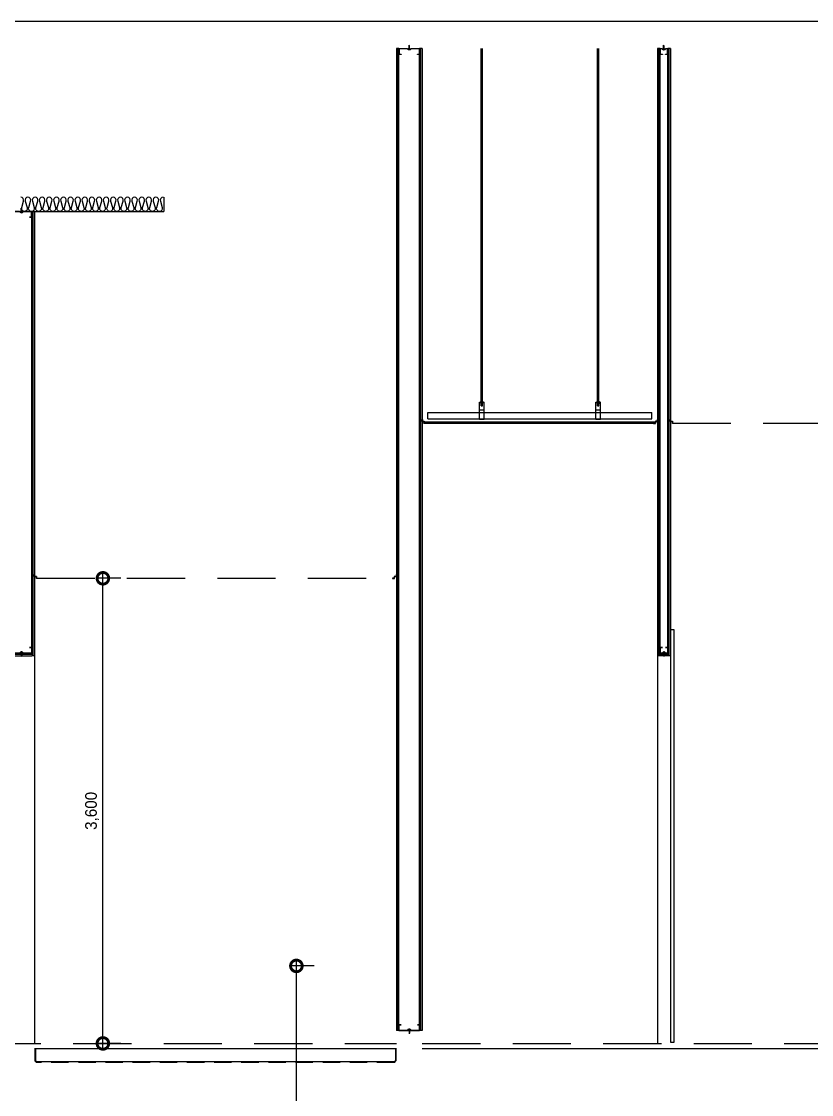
# Model space of a CAD drawing. Header units: millimetres. Extents: x 19868 to 801382, y -4805 to 85279.
# Drawn here: x 52938 to 59049, y 33933 to 42239 of the extents above; entities that cross this region are included whole.
import ezdxf

# ---------------------------------------------------------------- set-up
doc = ezdxf.new("R2010")
doc.units = ezdxf.units.MM
doc.header["$LTSCALE"] = 250
doc.linetypes.add('HID', pattern=[2.8, 1.8, -1])
doc.linetypes.add('HIDDEN', pattern=[9.525, 6.35, -3.175])
doc.layers.get('Defpoints').update_dxf_attribs({"color": 151})
for name, color, linetype in [('8입면선', 8, 'Continuous'), ('A-CEIL', 8, 'Continuous'), ('A-CEIL_EL', 8, 'Continuous'), ('A-ELE-8', 8, 'Continuous'), ('A-FIN-8', 8, 'Continuous'), ('A-WALL-D', 7, 'Continuous'), ('A-WP', 1, 'HID'), ('GAGAM-DT', 7, 'Continuous'), ('i-f-의장', 4, 'Continuous'), ('ISL', 251, 'Continuous'), ('MO-S', 3, 'Continuous'), ('인테리어', 7, 'HIDDEN'), ('입면', 7, 'Continuous')]:
    doc.layers.add(name, color=color, linetype=linetype)
doc.layers.add('CK', color=221, linetype='Continuous', plot=False)
doc.layers.add('NOPLOT', color=191, linetype='Continuous', plot=False)
doc.styles.add('Gdim', font='')
doc.styles.get('Gdim').set_extended_font_data('Dotum')
doc.dimstyles.new('Gdim50', dxfattribs={"dimscale": 30, "dimtxt": 3, "dimasz": 6, "dimexe": 1.5, "dimexo": 2, "dimgap": 1, "dimtad": 1, "dimdec": 0, "dimzin": 0, "dimdsep": 46, "dimlunit": 6, "dimtxsty": 'Gdim', "dimblk": 'DOTSMALL', "dimcen": 1.5, "dimdle": 1.5, "dimclrd": 256, "dimclre": 256, "dimclrt": 256, "dimazin": 0, "dimtfac": 1, "dimtdec": 0, "dimtix": 1, "dimtmove": 2, "dimatfit": 3, "dimldrblk": 'DOTSMALL', "dimfxl": 1.5, "dimtolj": 1, "dimtzin": 0, "dimlwd": -1, "dimlwe": -1, "dimarcsym": 1})

# ---------------------------------------------------------------- blocks, each defined once
blk = doc.blocks.new('_DotSmall')
at = {"color": 0, "linetype": 'ByBlock', "const_width": 0.5}
blk.add_lwpolyline([(-0.0625, 0, 1), (0.0625, 0, 1)], format="xyb", close=True, dxfattribs=at)
blk = doc.blocks.new('*D35')
at = {"layer": 'CK', "transparency": 16777216}
for p, q in [((55064.8, 31983.9), (55064.8, 34973.9)), ((55203.1, 34928.9), (55019.8, 34928.9)), ((55203.1, 32028.9), (55019.8, 32028.9))]:
    blk.add_line(p, q, dxfattribs=at)
at = {"layer": 'Defpoints', "color": 0, "transparency": 16777216}
for p in [(55064.8, 34928.9), (55263.1, 34928.9), (55263.1, 32028.9)]:
    blk.add_point(p, dxfattribs=at)
at = {"layer": 'CK', "transparency": 16777216, "xscale": 180, "yscale": 180, "zscale": 180}
for p, rotation in [((55064.8, 34928.9), 90), ((55064.8, 32028.9), 270)]:
    blk.add_blockref('_DotSmall', p, dxfattribs=dict(at, rotation=rotation))
at = {"layer": 'CK', "transparency": 16777216, "insert": (54981.1, 33478.9), "char_height": 90, "attachment_point": 5, "rotation": 90, "style": 'Gdim'}
blk.add_mtext('\\A1;2,900', dxfattribs=at)
blk = doc.blocks.new('*D37')
at = {"layer": 'CK', "transparency": 16777216}
for p, q in [((53568, 34283.9), (53568, 37973.9)), ((53706.3, 37928.9), (53523, 37928.9)), ((53706.3, 34328.9), (53523, 34328.9))]:
    blk.add_line(p, q, dxfattribs=at)
at = {"layer": 'Defpoints', "color": 0, "transparency": 16777216}
for p in [(53568, 37928.9), (53766.3, 37928.9), (53766.3, 34328.9)]:
    blk.add_point(p, dxfattribs=at)
at = {"layer": 'CK', "transparency": 16777216, "xscale": 180, "yscale": 180, "zscale": 180}
for p, rotation in [((53568, 37928.9), 90), ((53568, 34328.9), 270)]:
    blk.add_blockref('_DotSmall', p, dxfattribs=dict(at, rotation=rotation))
at = {"layer": 'CK', "transparency": 16777216, "insert": (53484.3, 36128.9), "char_height": 90, "attachment_point": 5, "rotation": 90, "style": 'Gdim'}
blk.add_mtext('\\A1;3,600', dxfattribs=at)
blk = doc.blocks.new('*U96')
at = {"layer": '8입면선', "color": 8}
for p, q in [((3316397.6, 472011.4), (3316397.6, 479611.4)), ((3316577.6, 472011.4), (3316577.6, 479611.4))]:
    blk.add_line(p, q, dxfattribs=at)
at = {"layer": 'A-WALL-D'}
for p, q in [((3316387.6, 479611.4), (3316387.6, 472011.4)), ((3316407.6, 479611.4), (3316387.6, 479611.4)), ((3316407.6, 472021.4), (3316407.6, 479611.4)), ((3316567.6, 472021.4), (3316567.6, 479611.4)), ((3316587.6, 479611.4), (3316567.6, 479611.4)), ((3316587.6, 479611.4), (3316587.6, 472011.4)), ((3316407.6, 472011.4), (3316387.6, 472011.4)), ((3316587.6, 472011.4), (3316567.6, 472011.4))]:
    blk.add_line(p, q, dxfattribs=at)
at = {"layer": 'CK', "linetype": 'Continuous'}
blk.add_line((3316472.9, 472011.4), (3316502.3, 472011.4), dxfattribs=at)
at = {"layer": 'GAGAM-DT', "color": 8}
for p, q in [((3316492.7, 479605.6), (3316482.8, 479605.6)), ((3316482.8, 479605.6), (3316482.8, 479602.1)), ((3316491.2, 479600.6), (3316484.3, 479600.6)), ((3316485.3, 479605.6), (3316485.3, 479637)), ((3316490.3, 479631.5), (3316485.3, 479637)), ((3316485.3, 479605.6), (3316485.3, 479600.6)), ((3316490.3, 479605.6), (3316490.3, 479631.5)), ((3316490.3, 479605.6), (3316490.3, 479600.6)), ((3316492.7, 479605.6), (3316492.7, 479602.1)), ((3316482.8, 472017.2), (3316482.8, 472020.7)), ((3316492.7, 472017.2), (3316482.8, 472017.2)), ((3316491.2, 472022.2), (3316484.3, 472022.2)), ((3316485.3, 472017.2), (3316485.3, 472022.2)), ((3316485.3, 472017.2), (3316485.3, 471985.8)), ((3316490.3, 472017.2), (3316490.3, 472022.2)), ((3316490.3, 472017.2), (3316490.3, 471991.3)), ((3316492.7, 472017.2), (3316492.7, 472020.7)), ((3316490.3, 471991.3), (3316485.3, 471985.8))]:
    blk.add_line(p, q, dxfattribs=at)
for centre, start, end in [((3316484.3, 479602.1), 180, 270), ((3316491.2, 479602.1), 270, 0), ((3316484.3, 472020.7), 90, 180), ((3316491.2, 472020.7), 0, 90)]:
    blk.add_arc(centre, 1.51, start, end, dxfattribs=at)
at = {"layer": '입면', "color": 6}
for p, q in [((3316407.6, 479566.4), (3316407.6, 479611.4)), ((3316407.6, 479611.4), (3316472.9, 479611.4)), ((3316472.4, 479610.2), (3316408.8, 479610.2)), ((3316408.8, 479610.2), (3316408.8, 479567.6)), ((3316408.8, 479567.6), (3316425.4, 479567.6)), ((3316425.4, 479567.6), (3316425.4, 479566.4)), ((3316477.4, 479604.4), (3316472.4, 479610.2)), ((3316472.9, 479611.4), (3316477.9, 479605.6)), ((3316497.8, 479604.4), (3316477.4, 479604.4)), ((3316477.9, 479605.6), (3316497.3, 479605.6)), ((3316497.3, 479605.6), (3316502.3, 479611.4)), ((3316502.8, 479610.2), (3316497.8, 479604.4)), ((3316502.3, 479611.4), (3316567.6, 479611.4)), ((3316566.4, 479610.2), (3316502.8, 479610.2)), ((3316549.8, 479566.4), (3316549.8, 479567.6)), ((3316549.8, 479567.6), (3316566.4, 479567.6)), ((3316566.4, 479567.6), (3316566.4, 479610.2)), ((3316567.6, 479611.4), (3316567.6, 479566.4)), ((3316425.4, 479566.4), (3316407.6, 479566.4)), ((3316567.6, 479566.4), (3316549.8, 479566.4)), ((3316425.4, 472056.4), (3316407.6, 472056.4)), ((3316407.6, 472056.4), (3316407.6, 472011.4)), ((3316407.6, 472011.4), (3316472.9, 472011.4)), ((3316408.8, 472012.6), (3316408.8, 472055.2)), ((3316408.8, 472055.2), (3316425.4, 472055.2)), ((3316472.4, 472012.6), (3316408.8, 472012.6)), ((3316425.4, 472055.2), (3316425.4, 472056.4)), ((3316477.4, 472018.5), (3316472.4, 472012.6)), ((3316472.9, 472011.4), (3316477.9, 472017.3)), ((3316497.8, 472018.5), (3316477.4, 472018.5)), ((3316477.9, 472017.3), (3316497.3, 472017.3)), ((3316497.3, 472017.3), (3316502.3, 472011.4)), ((3316502.8, 472012.6), (3316497.8, 472018.5)), ((3316502.3, 472011.4), (3316567.6, 472011.4)), ((3316566.4, 472012.6), (3316502.8, 472012.6)), ((3316567.6, 472056.4), (3316549.8, 472056.4)), ((3316549.8, 472056.4), (3316549.8, 472055.2)), ((3316549.8, 472055.2), (3316566.4, 472055.2)), ((3316566.4, 472055.2), (3316566.4, 472012.6)), ((3316567.6, 472011.4), (3316567.6, 472056.4))]:
    blk.add_line(p, q, dxfattribs=at)
blk = doc.blocks.new('*U98')
at = {"layer": '8입면선', "color": 8}
for p, q in [((10, 0), (9.6, 3440)), ((190, 0), (189.6, 3440)), ((190, 10), (10, 10))]:
    blk.add_line(p, q, dxfattribs=at)
at = {"layer": 'A-WALL-D'}
for p, q in [((-0.4, 3440), (0, 0)), ((19.6, 3440), (-0.4, 3440)), ((20, 10), (19.6, 3440)), ((180, 10), (179.6, 3440)), ((199.6, 3440), (179.6, 3440)), ((199.6, 3440), (200, 0)), ((20, 0), (0, 0)), ((180, 20), (20, 20)), ((20, 0), (180, 0)), ((200, 0), (180, 0))]:
    blk.add_line(p, q, dxfattribs=at)
at = {"layer": 'GAGAM-DT', "color": 8}
for p, q in [((104.8, 3434.2), (94.8, 3434.2)), ((94.8, 3434.2), (94.8, 3430.7)), ((103.3, 3429.2), (96.3, 3429.2)), ((97.3, 3434.2), (97.3, 3465.6)), ((102.3, 3460.1), (97.3, 3465.6)), ((97.3, 3434.2), (97.3, 3429.2)), ((102.3, 3434.2), (102.3, 3460.1)), ((102.3, 3434.2), (102.3, 3429.2)), ((104.8, 3434.2), (104.8, 3430.7)), ((95.1, 25.8), (95.1, 29.3)), ((105.1, 25.8), (95.1, 25.8)), ((103.6, 30.8), (96.7, 30.8)), ((97.6, 25.8), (97.6, 30.8)), ((97.6, 25.8), (97.6, -5.6)), ((102.6, 25.8), (102.6, 30.8)), ((102.6, 25.8), (102.6, -0.1)), ((105.1, 25.8), (105.1, 29.3)), ((102.6, -0.1), (97.6, -5.6))]:
    blk.add_line(p, q, dxfattribs=at)
for centre, start, end in [((96.3, 3430.7), 180, 270), ((103.3, 3430.7), 270, 0), ((96.7, 29.3), 90, 180), ((103.6, 29.3), 0, 90)]:
    blk.add_arc(centre, 1.51, start, end, dxfattribs=at)
at = {"layer": '입면', "color": 6}
for p, q in [((19.6, 3395), (19.6, 3440)), ((19.6, 3440), (85, 3440)), ((84.4, 3438.8), (20.8, 3438.8)), ((20.8, 3438.8), (20.8, 3396.2)), ((89.4, 3433), (84.4, 3438.8)), ((85, 3440), (90, 3434.2)), ((109.9, 3433), (89.4, 3433)), ((90, 3434.2), (109.3, 3434.2)), ((109.3, 3434.2), (114.3, 3440)), ((114.8, 3438.8), (109.9, 3433)), ((114.3, 3440), (179.6, 3440)), ((178.4, 3438.8), (114.8, 3438.8)), ((178.4, 3396.2), (178.4, 3438.8)), ((179.6, 3440), (179.6, 3395)), ((37.5, 3395), (19.6, 3395)), ((20.8, 3396.2), (37.5, 3396.2)), ((37.5, 3396.2), (37.5, 3395)), ((161.8, 3395), (161.8, 3396.2)), ((161.8, 3396.2), (178.4, 3396.2)), ((179.6, 3395), (161.8, 3395)), ((37.8, 65), (20, 65)), ((20, 65), (20, 20)), ((20, 20), (85.3, 20)), ((21.2, 21.2), (21.2, 63.8)), ((21.2, 63.8), (37.8, 63.8)), ((84.8, 21.2), (21.2, 21.2)), ((37.8, 63.8), (37.8, 65)), ((89.8, 27), (84.8, 21.2)), ((85.3, 20), (90.3, 25.8)), ((110.2, 27), (89.8, 27)), ((90.3, 25.8), (109.7, 25.8)), ((109.7, 25.8), (114.7, 20)), ((115.2, 21.2), (110.2, 27)), ((114.7, 20), (180, 20)), ((178.8, 21.2), (115.2, 21.2)), ((180, 65), (162.2, 65)), ((162.2, 65), (162.2, 63.8)), ((162.2, 63.8), (178.8, 63.8)), ((178.8, 63.8), (178.8, 21.2)), ((180, 20), (180, 65))]:
    blk.add_line(p, q, dxfattribs=at)
blk = doc.blocks.new('*U100')
at = {"layer": '8입면선', "color": 8}
for p, q in [((10, 0), (9.4, 4700)), ((90, 0), (89.4, 4700)), ((90, 10), (10, 10))]:
    blk.add_line(p, q, dxfattribs=at)
at = {"layer": 'A-WALL-D'}
for p, q in [((-0.6, 4700), (0, 0)), ((19.4, 4700), (-0.6, 4700)), ((20, 10), (19.4, 4700)), ((80, 10), (79.4, 4700)), ((99.4, 4700), (79.4, 4700)), ((99.4, 4700), (100, 0)), ((100, 0), (0, 0)), ((80, 20), (20, 20))]:
    blk.add_line(p, q, dxfattribs=at)
at = {"layer": 'GAGAM-DT', "color": 8}
for p, q in [((54.6, 4694.2), (44.6, 4694.2)), ((44.6, 4694.2), (44.6, 4690.7)), ((53.1, 4689.2), (46.1, 4689.2)), ((47.1, 4694.2), (47.1, 4725.6)), ((52.1, 4720.1), (47.1, 4725.6)), ((47.1, 4694.2), (47.1, 4689.2)), ((52.1, 4694.2), (52.1, 4720.1)), ((52.1, 4694.2), (52.1, 4689.2)), ((54.6, 4694.2), (54.6, 4690.7)), ((45.1, 25.8), (45.1, 29.3)), ((55.1, 25.8), (45.1, 25.8)), ((53.6, 30.8), (46.7, 30.8)), ((47.6, 25.8), (47.6, 30.8)), ((47.6, 25.8), (47.6, -5.6)), ((52.6, 25.8), (52.6, 30.8)), ((52.6, 25.8), (52.6, -0.1)), ((55.1, 25.8), (55.1, 29.3)), ((52.6, -0.1), (47.6, -5.6))]:
    blk.add_line(p, q, dxfattribs=at)
for centre, start, end in [((46.1, 4690.7), 180, 270), ((53.1, 4690.7), 270, 0), ((46.7, 29.3), 90, 180), ((53.6, 29.3), 0, 90)]:
    blk.add_arc(centre, 1.51, start, end, dxfattribs=at)
at = {"layer": '입면', "color": 6}
for p, q in [((19.4, 4655), (19.4, 4700)), ((19.4, 4700), (34.8, 4700)), ((37.3, 4655), (19.4, 4655)), ((34.2, 4698.8), (20.6, 4698.8)), ((20.6, 4698.8), (20.6, 4656.2)), ((20.6, 4656.2), (37.3, 4656.2)), ((39.2, 4693), (34.2, 4698.8)), ((34.8, 4700), (39.8, 4694.2)), ((37.3, 4656.2), (37.3, 4655)), ((59.7, 4693), (39.2, 4693)), ((39.8, 4694.2), (59.1, 4694.2)), ((59.1, 4694.2), (64.1, 4700)), ((64.7, 4698.8), (59.7, 4693)), ((61.6, 4655), (61.6, 4656.2)), ((61.6, 4656.2), (78.2, 4656.2)), ((79.4, 4655), (61.6, 4655)), ((64.1, 4700), (79.4, 4700)), ((78.2, 4698.8), (64.7, 4698.8)), ((78.2, 4656.2), (78.2, 4698.8)), ((79.4, 4700), (79.4, 4655)), ((37.8, 65), (20, 65)), ((20, 65), (20, 20)), ((20, 20), (35.3, 20)), ((21.2, 21.2), (21.2, 63.8)), ((21.2, 63.8), (37.8, 63.8)), ((34.8, 21.2), (21.2, 21.2)), ((39.8, 27), (34.8, 21.2)), ((35.3, 20), (40.3, 25.8)), ((37.8, 63.8), (37.8, 65)), ((60.2, 27), (39.8, 27)), ((40.3, 25.8), (59.7, 25.8)), ((59.7, 25.8), (64.7, 20)), ((65.2, 21.2), (60.2, 27)), ((80, 65), (62.2, 65)), ((62.2, 65), (62.2, 63.8)), ((62.2, 63.8), (78.8, 63.8)), ((64.7, 20), (80, 20)), ((78.8, 21.2), (65.2, 21.2)), ((78.8, 63.8), (78.8, 21.2)), ((80, 20), (80, 65))]:
    blk.add_line(p, q, dxfattribs=at)
blk = doc.blocks.new('A$C904f53f3')
at = {"layer": 'A-CEIL'}
for p, q in [((23.1, 10, 0), (1796.7, 9.8, 0)), ((23.1, 0, 0), (1796.7, -0.2, 0))]:
    blk.add_line(p, q, dxfattribs=at)
at = {"layer": 'A-CEIL_EL'}
for p, q in [((456, 135.8), (456, 2900, 0)), ((465, 135.8), (465, 2900, 0)), ((1356, 135.8), (1356, 2900, 0)), ((1365, 135.8), (1365, 2900, 0)), ((451, 169.5), (470, 169.5)), ((451, 169.5), (451, 164.5)), ((470, 169.5), (470, 164.5)), ((1351, 169.5), (1370, 169.5)), ((1351, 169.5), (1351, 164.5)), ((1370, 169.5), (1370, 164.5)), ((443, 31.8), (443, 163)), ((443, 163), (478, 163)), ((443, 161.8), (478, 161.8)), ((443, 103.5), (478, 103.5)), ((447, 164.5), (474, 164.5)), ((447, 164.5), (447, 163)), ((447, 161.8), (447, 160.3)), ((447, 160.3), (474, 160.3)), ((451, 160.3), (451, 155.3)), ((451, 155.3), (470, 155.3)), ((456, 135.8), (456, 155.3)), ((465, 135.8), (465, 155.3)), ((470, 160.3), (470, 155.3)), ((474, 164.5), (474, 163)), ((474, 161.8), (474, 160.3)), ((478, 31.8), (478, 163)), ((1343, 31.8), (1343, 163)), ((1343, 163), (1378, 163)), ((1343, 161.8), (1378, 161.8)), ((1343, 103.5), (1378, 103.5)), ((1347, 164.5), (1374, 164.5)), ((1347, 164.5), (1347, 163)), ((1347, 161.8), (1347, 160.3)), ((1347, 160.3), (1374, 160.3)), ((1351, 160.3), (1351, 155.3)), ((1351, 155.3), (1370, 155.3)), ((1356, 135.8), (1356, 155.3)), ((1365, 135.8), (1365, 155.3)), ((1370, 160.3), (1370, 155.3)), ((1374, 164.5), (1374, 163)), ((1374, 161.8), (1374, 160.3)), ((1378, 31.8), (1378, 163)), ((43, 83), (1776.8, 82.8)), ((43, 33), (43, 83)), ((43, 33), (1776.8, 32.8)), ((443, 83), (478, 83)), ((443, 33), (478, 33)), ((443, 31.8), (478, 31.8)), ((1343, 83), (1378, 83)), ((1343, 33), (1378, 33)), ((1343, 31.8), (1378, 31.8)), ((1776.8, 32.8), (1776.8, 82.8))]:
    blk.add_line(p, q, dxfattribs=at)
for centre in [(460.5, 147.4), (1360.5, 147.4)]:
    blk.add_arc(centre, 12.4, 248.71498, 291.28502, dxfattribs=at)
at = {"layer": 'ISL'}
for p, q in [((23.1, 0), (23.1, 10)), ((1796.7, -0.2), (1796.7, 9.8))]:
    blk.add_line(p, q, dxfattribs=at)
at = {"layer": 'MO-S'}
for p, q in [((4.8, 21.2), (-3.3, 21.2)), ((1815, 20.9), (1823.1, 20.9))]:
    blk.add_line(p, q, dxfattribs=at)
for points in [[(0, 28.8), (1.2, 28.8), (1.2, 15), (16.2, 15), (16.2, 0), (30, 0), (30, -1.2), (15, -1.2), (15, 13.8), (0, 13.8)], [(1819.8, 28.6), (1818.6, 28.6), (1818.6, 14.8), (1803.6, 14.8), (1803.6, -0.2), (1789.8, -0.2), (1789.8, -1.4), (1804.8, -1.4), (1804.8, 13.6), (1819.8, 13.6)]]:
    blk.add_lwpolyline(points, close=True, dxfattribs=at)
at = {"layer": 'NOPLOT'}
blk.add_line((16.2, 0), (0, 0), dxfattribs=at)

msp = doc.modelspace()

# ---------------------------------------------------------------- linework, layer by layer
at = {"layer": 'A-ELE-8'}
for p, q in [((53038.2, 37328.9), (53038.2, 34328.9)), ((57858.2, 37328.9), (57858.2, 34328.9))]:
    msp.add_line(p, q, dxfattribs=at)
at = {"layer": 'A-FIN-8'}
for p, q in [((62638.2, 42238.9), (52588.2, 42238.9)), ((53038.2, 34288.9), (55838.2, 34288.9)), ((53046.2, 34288.9), (53046.2, 34197.1)), ((53046.2, 34288.9), (53046.2, 34197.1)), ((55830.2, 34288.9), (55830.2, 34197.1)), ((55830.2, 34288.9), (55830.2, 34197.1)), ((56038.2, 34288.9), (74738.2, 34288.9)), ((53056.4, 34186.9), (53046.2, 34197.1)), ((55820, 34186.9), (53056.4, 34186.9)), ((55820, 34186.9), (55830.2, 34197.1))]:
    msp.add_line(p, q, dxfattribs=at)
at = {"layer": 'A-WP', "ltscale": 0.3}
for p, q in [((53041.2, 34288.9), (53041.2, 34194.1)), ((55835.2, 34288.9), (55835.2, 34194.1)), ((53053.4, 34181.9), (53041.2, 34194.1)), ((55823.1, 34181.9), (53053.4, 34181.9)), ((55823.1, 34181.9), (55835.2, 34194.1))]:
    msp.add_line(p, q, dxfattribs=at)
at = {"layer": 'i-f-의장', "elevation": 0}
msp.add_lwpolyline([(57988.2, 37528.9), (57958.2, 37528.9), (57958.2, 34338.9), (57988.2, 34338.9)], close=True, dxfattribs=at)
at = {"layer": 'ISL'}
msp.add_line((54038.2, 40878.9, 0), (54038.2, 40768.9), dxfattribs=at)
msp.add_lwpolyline([(42838.2, 41368.9), (44028.2, 41368.9), (44028.2, 40668.9), (44848.2, 40668.9), (44848.2, 40768.9), (47128.2, 40768.9), (47128.2, 40018.9), (47948.2, 40018.9), (47948.2, 40768.9), (50228.2, 40768.9), (50228.2, 40018.9), (51048.2, 40018.9), (51048.2, 40768.9), (54038.2, 40768.9)], dxfattribs=at)
msp.add_lwpolyline([(54033.2, 40878.9, 0.524757), (54012.6, 40849.1), (54026.3, 40798.7, -0.524913), (54005.7, 40768.9, -0.524913), (53985.1, 40798.7), (53998.8, 40849.1, 0.524856), (53978.2, 40878.9, 0.524856), (53957.6, 40849.1), (53971.3, 40798.7, -1.449198), (53930.1, 40798.7), (53943.8, 40849.1, 0.524856), (53923.2, 40878.9, 0.524856), (53902.6, 40849.1), (53916.3, 40798.7, -1.449198), (53875.1, 40798.7), (53888.8, 40849.1, 0.524856), (53868.2, 40878.9, 0.524856), (53847.6, 40849.1), (53861.3, 40798.7, -1.449198), (53820.1, 40798.7), (53833.8, 40849.1, 0.524856), (53813.2, 40878.9, 0.524856), (53792.6, 40849.1), (53806.3, 40798.7, -1.449198), (53765.1, 40798.7), (53778.8, 40849.1, 0.524856), (53758.2, 40878.9, 0.524856), (53737.6, 40849.1), (53751.3, 40798.7, -1.449198), (53710.1, 40798.7), (53723.8, 40849.1, 0.524856), (53703.2, 40878.9, 0.524856), (53682.6, 40849.1), (53696.3, 40798.7, -1.449198), (53655.1, 40798.7), (53668.8, 40849.1, 0.524856), (53648.2, 40878.9, 0.524856), (53627.6, 40849.1), (53641.3, 40798.7, -0.524915), (53620.7, 40768.9, -0.524915), (53600.1, 40798.7), (53613.8, 40849.1, 0.524856), (53593.2, 40878.9, 0.524856), (53572.6, 40849.1), (53586.3, 40798.7, -1.449198), (53545.1, 40798.7), (53558.8, 40849.1, 0.524856), (53538.2, 40878.9, 0.524856), (53517.6, 40849.1), (53531.3, 40798.7, -1.449198), (53490.1, 40798.7), (53503.8, 40849.1, 0.524856), (53483.2, 40878.9, 0.524856), (53462.6, 40849.1), (53476.3, 40798.7, -1.449198), (53435.1, 40798.7), (53448.8, 40849.1, 0.524856), (53428.2, 40878.9, 0.524856), (53407.6, 40849.1), (53421.3, 40798.7, -1.449198), (53380.1, 40798.7), (53393.8, 40849.1, 0.524856), (53373.2, 40878.9, 0.524856), (53352.6, 40849.1), (53366.3, 40798.7, -1.449198), (53325.1, 40798.7), (53338.8, 40849.1, 0.524757), (53318.2, 40878.9, 0.524757), (53297.6, 40849.1), (53311.3, 40798.7, -1.449198), (53270.1, 40798.7), (53283.8, 40849.1, 0.524856), (53263.2, 40878.9, 0.524856), (53242.6, 40849.1), (53256.3, 40798.7, -1.449198), (53215.1, 40798.7), (53228.8, 40849.1, 0.524856), (53208.2, 40878.9, 0.524856), (53187.6, 40849.1), (53201.3, 40798.7, -1.449198), (53160.1, 40798.7), (53173.8, 40849.1, 0.524856), (53153.2, 40878.9, 0.524856), (53132.6, 40849.1), (53146.3, 40798.7, -1.449198), (53105.1, 40798.7), (53118.8, 40849.1, 0.524856), (53098.2, 40878.9, 0.524856), (53077.6, 40849.1), (53091.3, 40798.7, -1.449198), (53050.1, 40798.7), (53063.8, 40849.1, 0.524856), (53043.2, 40878.9, 0.524856), (53022.6, 40849.1), (53036.3, 40798.7, -0.524915), (53015.7, 40768.9, -0.524915), (52995.1, 40798.7), (53008.8, 40849.1, 0.524856), (52988.2, 40878.9, 0.524856), (52967.6, 40849.1), (52981.3, 40798.7, -1.449198), (52940.1, 40798.7), (52953.8, 40849.1, 0.524856), (52933.2, 40878.9, 0.524856)], format="xyb", dxfattribs=at)
at = {"layer": '인테리어', "linetype": 'HID'}
for p, q in [((57963.2, 39150.3), (57955.1, 39150.3)), ((53043, 37950.1), (53034.9, 37950.1)), ((55833.4, 37950.1), (55841.5, 37950.1)), ((42838.2, 34328.9), (55838.2, 34328.9)), ((56038.2, 34328.9), (74738.2, 34328.9))]:
    msp.add_line(p, q, dxfattribs=at)
at = {"layer": '인테리어', "linetype": 'HID', "elevation": 0}
for points in [[(57958.3, 39158), (57959.5, 39158), (57959.5, 39144.2), (57974.5, 39144.2), (57974.5, 39129.2), (57988.3, 39129.2), (57988.3, 39128), (57973.3, 39128), (57973.3, 39143), (57958.3, 39143)], [(53038.2, 37957.7), (53039.4, 37957.7), (53039.4, 37943.9), (53054.4, 37943.9), (53054.4, 37928.9), (53068.2, 37928.9), (53068.2, 37927.7), (53053.2, 37927.7), (53053.2, 37942.7), (53038.2, 37942.7)], [(55838.2, 37957.7), (55837, 37957.7), (55837, 37943.9), (55822, 37943.9), (55822, 37928.9), (55808.2, 37928.9), (55808.2, 37927.7), (55823.2, 37927.7), (55823.2, 37942.7), (55838.2, 37942.7)]]:
    msp.add_lwpolyline(points, close=True, dxfattribs=at)
for points in [[(57974.5, 39129.2), (72622, 39128.9)], [(53054.4, 37928.9), (55822, 37928.9)]]:
    msp.add_lwpolyline(points, dxfattribs=at)

# ---------------------------------------------------------------- block references
at = {"layer": 'A-CEIL_EL'}
msp.add_blockref('A$C904f53f3', (56038.2, 39129.2), dxfattribs=at)
at = {"layer": 'A-WALL-D'}
for name, p in [('*U96', (-3260549.4, -437582.5)), ('*U100', (57858.2, 37328.9)), ('*U98', (52838.2, 37328.9))]:
    msp.add_blockref(name, p, dxfattribs=at)

# ---------------------------------------------------------------- dimensions: what is measured, and where the dimension line sits
at = {"layer": 'CK'}
for base, p1, p2, picture, middle in [((53568, 37928.9), (53766.3, 34328.9), (53766.3, 37928.9), '*D37', (53484.3, 36128.9)), ((55064.8, 34928.9), (55263.1, 32028.9), (55263.1, 34928.9), '*D35', (54981.1, 33478.9))]:
    dim = msp.add_linear_dim(base=base, p1=p1, p2=p2, angle=90, dimstyle='Gdim50', dxfattribs=at)
    dim.commit()
    dim.dimension.update_dxf_attribs({"geometry": picture, "text_midpoint": middle})

doc.saveas('drawing.dxf')
